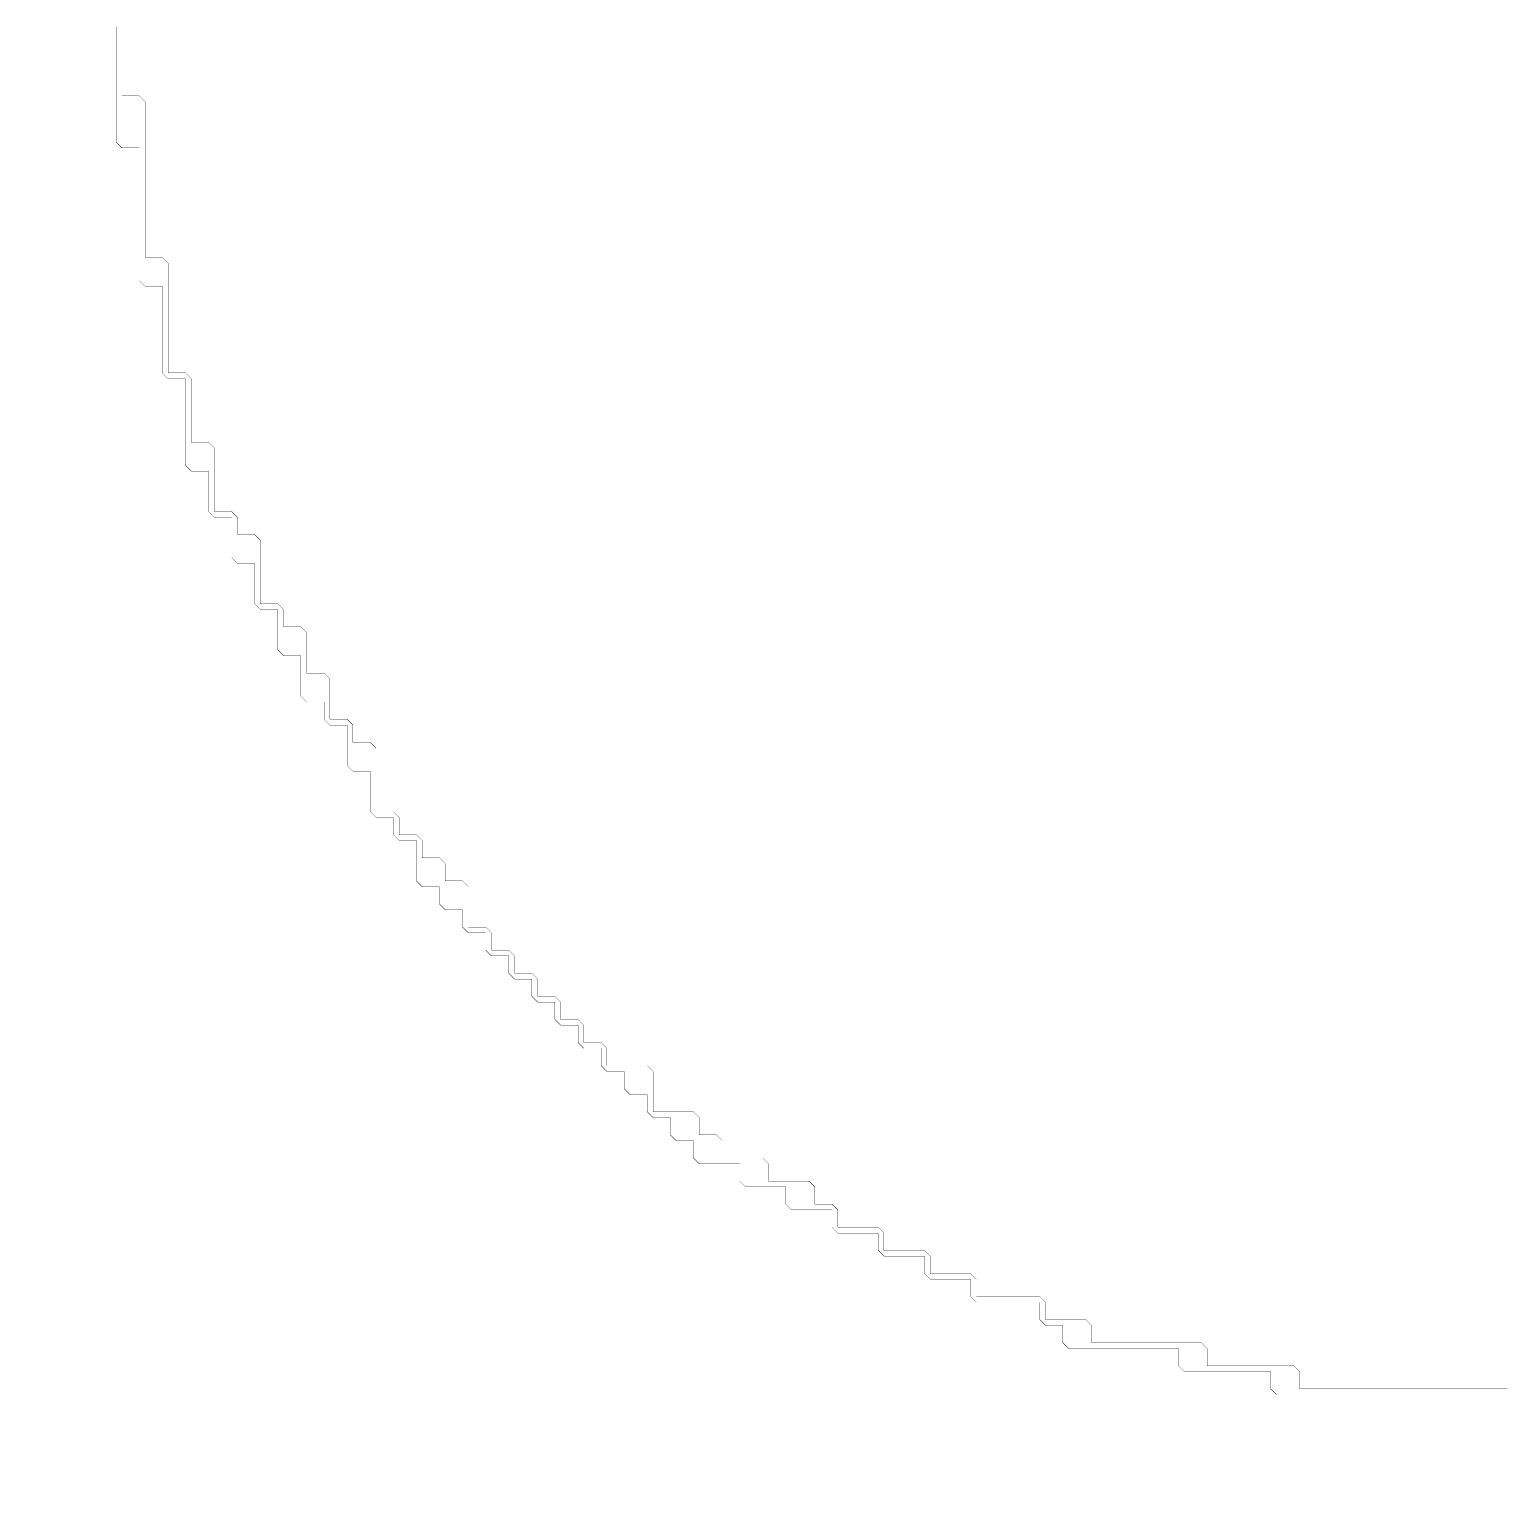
# Model space of a CAD drawing. Header units: metres. Extents: x 0 to 4990, y -4990 to 0.
# Drawn here: x 0 to 2495, y -4990 to -2495 of the extents above; entities that cross this region are included whole.
import ezdxf

# ---------------------------------------------------------------- set-up
doc = ezdxf.new("R2010")
doc.units = ezdxf.units.M
doc.layers.add('conductor', color=1, linetype='Continuous')
doc.layers.add('substrate', color=5, linetype='Continuous')

msp = doc.modelspace()

# ---------------------------------------------------------------- linework, layer by layer
at = {"layer": 'conductor', "const_width": 0.5}
msp.add_lwpolyline([(156.25, -2490.234375), (156.25, -2500), (156.25, -2509.765625), (156.25, -2519.53125), (156.25, -2529.296875), (156.25, -2539.0625), (156.25, -2548.828125), (156.25, -2558.59375), (156.25, -2568.359375), (156.25, -2578.125), (156.25, -2587.890625), (156.25, -2597.65625), (156.25, -2607.421875), (166.015625, -2607.421875), (175.78125, -2607.421875), (185.546875, -2607.421875), (195.3125, -2617.1875), (195.3125, -2626.953125), (195.3125, -2636.71875), (195.3125, -2646.484375), (195.3125, -2656.25), (195.3125, -2666.015625), (195.3125, -2675.78125), (195.3125, -2685.546875), (195.3125, -2695.3125), (195.3125, -2705.078125), (195.3125, -2714.84375), (195.3125, -2724.609375), (195.3125, -2734.375), (195.3125, -2744.140625), (195.3125, -2753.90625), (195.3125, -2763.671875), (195.3125, -2773.4375), (195.3125, -2783.203125), (195.3125, -2792.96875), (195.3125, -2802.734375), (195.3125, -2812.5), (195.3125, -2822.265625), (195.3125, -2832.03125), (195.3125, -2841.796875), (195.3125, -2851.5625), (195.3125, -2861.328125), (195.3125, -2871.09375), (195.3125, -2880.859375), (205.078125, -2880.859375), (214.84375, -2880.859375), (224.609375, -2880.859375), (234.375, -2890.625), (234.375, -2900.390625), (234.375, -2910.15625), (234.375, -2919.921875), (234.375, -2929.6875), (234.375, -2939.453125), (234.375, -2949.21875), (234.375, -2958.984375), (234.375, -2968.75), (234.375, -2978.515625), (234.375, -2988.28125), (234.375, -2998.046875), (234.375, -3007.8125), (234.375, -3017.578125), (234.375, -3027.34375), (234.375, -3037.109375), (234.375, -3046.875), (234.375, -3056.640625), (234.375, -3066.40625), (234.375, -3076.171875), (244.140625, -3076.171875), (253.90625, -3076.171875), (263.671875, -3076.171875), (273.4375, -3085.9375), (273.4375, -3095.703125), (273.4375, -3105.46875), (273.4375, -3115.234375), (273.4375, -3125), (273.4375, -3134.765625), (273.4375, -3144.53125), (273.4375, -3154.296875), (273.4375, -3164.0625), (273.4375, -3173.828125), (273.4375, -3183.59375), (273.4375, -3193.359375), (283.203125, -3193.359375), (292.96875, -3193.359375), (302.734375, -3193.359375), (312.5, -3203.125), (312.5, -3212.890625), (312.5, -3222.65625), (312.5, -3232.421875), (312.5, -3242.1875), (312.5, -3251.953125), (312.5, -3261.71875), (312.5, -3271.484375), (312.5, -3281.25), (312.5, -3291.015625), (312.5, -3300.78125), (312.5, -3310.546875), (322.265625, -3310.546875), (332.03125, -3310.546875), (341.796875, -3310.546875), (351.5625, -3320.3125), (351.5625, -3330.078125), (351.5625, -3339.84375), (351.5625, -3349.609375), (361.328125, -3349.609375), (371.09375, -3349.609375), (380.859375, -3349.609375), (390.625, -3359.375), (390.625, -3369.140625), (390.625, -3378.90625), (390.625, -3388.671875), (390.625, -3398.4375), (390.625, -3408.203125), (390.625, -3417.96875), (390.625, -3427.734375), (390.625, -3437.5), (390.625, -3447.265625), (390.625, -3457.03125), (390.625, -3466.796875), (400.390625, -3466.796875), (410.15625, -3466.796875), (419.921875, -3466.796875), (429.6875, -3476.5625), (429.6875, -3486.328125), (429.6875, -3496.09375), (429.6875, -3505.859375), (439.453125, -3505.859375), (449.21875, -3505.859375), (458.984375, -3505.859375), (468.75, -3515.625), (468.75, -3525.390625), (468.75, -3535.15625), (468.75, -3544.921875), (468.75, -3554.6875), (468.75, -3564.453125), (468.75, -3574.21875), (468.75, -3583.984375), (478.515625, -3583.984375), (488.28125, -3583.984375), (498.046875, -3583.984375), (507.8125, -3593.75), (507.8125, -3603.515625), (507.8125, -3613.28125), (507.8125, -3623.046875), (507.8125, -3632.8125), (507.8125, -3642.578125), (507.8125, -3652.34375), (507.8125, -3662.109375), (517.578125, -3662.109375), (527.34375, -3662.109375), (537.109375, -3662.109375), (546.875, -3671.875), (546.875, -3681.640625), (546.875, -3691.40625), (546.875, -3701.171875), (556.640625, -3701.171875), (566.40625, -3701.171875), (576.171875, -3701.171875), (585.9375, -3710.9375), (585.9375, -3720.703125), (585.9375, -3730.46875), (585.9375, -3740.234375), (585.9375, -3750), (585.9375, -3759.765625), (585.9375, -3769.53125), (585.9375, -3779.296875), (585.9375, -3789.0625), (585.9375, -3798.828125), (585.9375, -3808.59375), (585.9375, -3818.359375), (595.703125, -3818.359375), (605.46875, -3818.359375), (615.234375, -3818.359375), (625, -3828.125), (625, -3837.890625), (625, -3847.65625), (625, -3857.421875), (634.765625, -3857.421875), (644.53125, -3857.421875), (654.296875, -3857.421875), (664.0625, -3867.1875), (664.0625, -3876.953125), (664.0625, -3886.71875), (664.0625, -3896.484375), (673.828125, -3896.484375), (683.59375, -3896.484375), (693.359375, -3896.484375), (703.125, -3906.25), (703.125, -3916.015625), (703.125, -3925.78125), (703.125, -3935.546875), (712.890625, -3935.546875), (722.65625, -3935.546875), (732.421875, -3935.546875), (742.1875, -3945.3125), (742.1875, -3955.078125), (742.1875, -3964.84375), (742.1875, -3974.609375), (742.1875, -3984.375), (742.1875, -3994.140625), (742.1875, -4003.90625), (742.1875, -4013.671875), (751.953125, -4013.671875), (761.71875, -4013.671875), (771.484375, -4013.671875), (781.25, -4023.4375), (781.25, -4033.203125), (781.25, -4042.96875), (781.25, -4052.734375), (791.015625, -4052.734375), (800.78125, -4052.734375), (810.546875, -4052.734375), (820.3125, -4062.5), (820.3125, -4072.265625), (820.3125, -4082.03125), (820.3125, -4091.796875), (830.078125, -4091.796875), (839.84375, -4091.796875), (849.609375, -4091.796875), (859.375, -4101.5625), (859.375, -4111.328125), (859.375, -4121.09375), (859.375, -4130.859375), (869.140625, -4130.859375), (878.90625, -4130.859375), (888.671875, -4130.859375), (898.4375, -4140.625), (898.4375, -4150.390625), (898.4375, -4160.15625), (898.4375, -4169.921875), (908.203125, -4169.921875), (917.96875, -4169.921875), (927.734375, -4169.921875), (937.5, -4179.6875), (937.5, -4189.453125), (937.5, -4199.21875), (937.5, -4208.984375), (947.265625, -4208.984375), (957.03125, -4208.984375), (966.796875, -4208.984375), (976.5625, -4218.75), (976.5625, -4228.515625), (976.5625, -4238.28125), (976.5625, -4248.046875), (986.328125, -4248.046875), (996.09375, -4248.046875), (1005.859375, -4248.046875), (1015.625, -4248.046875), (1025.390625, -4248.046875), (1035.15625, -4248.046875), (1044.921875, -4248.046875), (1054.6875, -4257.8125), (1054.6875, -4267.578125), (1054.6875, -4277.34375), (1054.6875, -4287.109375), (1054.6875, -4296.875), (1054.6875, -4306.640625), (1054.6875, -4316.40625), (1054.6875, -4326.171875), (1064.453125, -4326.171875), (1074.21875, -4326.171875), (1083.984375, -4326.171875), (1093.75, -4326.171875), (1103.515625, -4326.171875), (1113.28125, -4326.171875), (1123.046875, -4326.171875), (1132.8125, -4335.9375), (1132.8125, -4345.703125), (1132.8125, -4355.46875), (1132.8125, -4365.234375), (1142.578125, -4365.234375), (1152.34375, -4365.234375), (1162.109375, -4365.234375), (1171.875, -4375), (1171.875, -4384.765625), (1171.875, -4394.53125), (1171.875, -4404.296875), (1181.640625, -4404.296875), (1191.40625, -4404.296875), (1201.171875, -4404.296875), (1210.9375, -4404.296875), (1220.703125, -4404.296875), (1230.46875, -4404.296875), (1240.234375, -4404.296875), (1250, -4414.0625), (1250, -4423.828125), (1250, -4433.59375), (1250, -4443.359375), (1259.765625, -4443.359375), (1269.53125, -4443.359375), (1279.296875, -4443.359375), (1289.0625, -4443.359375), (1298.828125, -4443.359375), (1308.59375, -4443.359375), (1318.359375, -4443.359375), (1328.125, -4453.125), (1328.125, -4462.890625), (1328.125, -4472.65625), (1328.125, -4482.421875), (1337.890625, -4482.421875), (1347.65625, -4482.421875), (1357.421875, -4482.421875), (1367.1875, -4492.1875), (1367.1875, -4501.953125), (1367.1875, -4511.71875), (1367.1875, -4521.484375), (1376.953125, -4521.484375), (1386.71875, -4521.484375), (1396.484375, -4521.484375), (1406.25, -4521.484375), (1416.015625, -4521.484375), (1425.78125, -4521.484375), (1435.546875, -4521.484375), (1445.3125, -4531.25), (1445.3125, -4541.015625), (1445.3125, -4550.78125), (1445.3125, -4560.546875), (1455.078125, -4560.546875), (1464.84375, -4560.546875), (1474.609375, -4560.546875), (1484.375, -4560.546875), (1494.140625, -4560.546875), (1503.90625, -4560.546875), (1513.671875, -4560.546875), (1523.4375, -4570.3125), (1523.4375, -4580.078125), (1523.4375, -4589.84375), (1523.4375, -4599.609375), (1533.203125, -4599.609375), (1542.96875, -4599.609375), (1552.734375, -4599.609375), (1562.5, -4599.609375), (1572.265625, -4599.609375), (1582.03125, -4599.609375), (1591.796875, -4599.609375), (1601.5625, -4609.375), (1601.5625, -4619.140625), (1601.5625, -4628.90625), (1601.5625, -4638.671875), (1611.328125, -4638.671875), (1621.09375, -4638.671875), (1630.859375, -4638.671875), (1640.625, -4638.671875), (1650.390625, -4638.671875), (1660.15625, -4638.671875), (1669.921875, -4638.671875), (1679.6875, -4638.671875), (1689.453125, -4638.671875), (1699.21875, -4638.671875), (1708.984375, -4638.671875), (1718.75, -4648.4375), (1718.75, -4658.203125), (1718.75, -4667.96875), (1718.75, -4677.734375), (1728.515625, -4677.734375), (1738.28125, -4677.734375), (1748.046875, -4677.734375), (1757.8125, -4677.734375), (1767.578125, -4677.734375), (1777.34375, -4677.734375), (1787.109375, -4677.734375), (1796.875, -4687.5), (1796.875, -4697.265625), (1796.875, -4707.03125), (1796.875, -4716.796875), (1806.640625, -4716.796875), (1816.40625, -4716.796875), (1826.171875, -4716.796875), (1835.9375, -4716.796875), (1845.703125, -4716.796875), (1855.46875, -4716.796875), (1865.234375, -4716.796875), (1875, -4716.796875), (1884.765625, -4716.796875), (1894.53125, -4716.796875), (1904.296875, -4716.796875), (1914.0625, -4716.796875), (1923.828125, -4716.796875), (1933.59375, -4716.796875), (1943.359375, -4716.796875), (1953.125, -4716.796875), (1962.890625, -4716.796875), (1972.65625, -4716.796875), (1982.421875, -4716.796875), (1992.1875, -4726.5625), (1992.1875, -4736.328125), (1992.1875, -4746.09375), (1992.1875, -4755.859375), (2001.953125, -4755.859375), (2011.71875, -4755.859375), (2021.484375, -4755.859375), (2031.25, -4755.859375), (2041.015625, -4755.859375), (2050.78125, -4755.859375), (2060.546875, -4755.859375), (2070.3125, -4755.859375), (2080.078125, -4755.859375), (2089.84375, -4755.859375), (2099.609375, -4755.859375), (2109.375, -4755.859375), (2119.140625, -4755.859375), (2128.90625, -4755.859375), (2138.671875, -4755.859375), (2148.4375, -4765.625), (2148.4375, -4775.390625), (2148.4375, -4785.15625), (2148.4375, -4794.921875), (2158.203125, -4794.921875), (2167.96875, -4794.921875), (2177.734375, -4794.921875), (2187.5, -4794.921875), (2197.265625, -4794.921875), (2207.03125, -4794.921875), (2216.796875, -4794.921875), (2226.5625, -4794.921875), (2236.328125, -4794.921875), (2246.09375, -4794.921875), (2255.859375, -4794.921875), (2265.625, -4794.921875), (2275.390625, -4794.921875), (2285.15625, -4794.921875), (2294.921875, -4794.921875), (2304.6875, -4794.921875), (2314.453125, -4794.921875), (2324.21875, -4794.921875), (2333.984375, -4794.921875), (2343.75, -4794.921875), (2353.515625, -4794.921875), (2363.28125, -4794.921875), (2373.046875, -4794.921875), (2382.8125, -4794.921875), (2392.578125, -4794.921875), (2402.34375, -4794.921875), (2412.109375, -4794.921875), (2421.875, -4794.921875), (2431.640625, -4794.921875), (2441.40625, -4794.921875), (2451.171875, -4794.921875), (2460.9375, -4794.921875), (2470.703125, -4794.921875), (2480.46875, -4794.921875), (2490.234375, -4794.921875), (2500, -4794.921875)], dxfattribs=at)
at = {"layer": 'substrate', "const_width": 0.5}
for points in [[(0, -2490.234375), (0, -2500), (0, -2509.765625), (0, -2519.53125), (0, -2529.296875), (0, -2539.0625), (0, -2548.828125), (0, -2558.59375), (0, -2568.359375), (0, -2578.125), (0, -2587.890625), (0, -2597.65625), (0, -2607.421875), (0, -2617.1875), (0, -2626.953125), (0, -2636.71875), (0, -2646.484375), (0, -2656.25), (0, -2666.015625), (0, -2675.78125), (0, -2685.546875), (0, -2695.3125), (0, -2705.078125), (0, -2714.84375), (0, -2724.609375), (0, -2734.375), (0, -2744.140625), (0, -2753.90625), (0, -2763.671875), (0, -2773.4375), (0, -2783.203125), (0, -2792.96875), (0, -2802.734375), (0, -2812.5), (0, -2822.265625), (0, -2832.03125), (0, -2841.796875), (0, -2851.5625), (0, -2861.328125), (0, -2871.09375), (0, -2880.859375), (0, -2890.625), (0, -2900.390625), (0, -2910.15625), (0, -2919.921875), (0, -2929.6875), (0, -2939.453125), (0, -2949.21875), (0, -2958.984375), (0, -2968.75), (0, -2978.515625), (0, -2988.28125), (0, -2998.046875), (0, -3007.8125), (0, -3017.578125), (0, -3027.34375), (0, -3037.109375), (0, -3046.875), (0, -3056.640625), (0, -3066.40625), (0, -3076.171875), (0, -3085.9375), (0, -3095.703125), (0, -3105.46875), (0, -3115.234375), (0, -3125), (0, -3134.765625), (0, -3144.53125), (0, -3154.296875), (0, -3164.0625), (0, -3173.828125), (0, -3183.59375), (0, -3193.359375), (0, -3203.125), (0, -3212.890625), (0, -3222.65625), (0, -3232.421875), (0, -3242.1875), (0, -3251.953125), (0, -3261.71875), (0, -3271.484375), (0, -3281.25), (0, -3291.015625), (0, -3300.78125), (0, -3310.546875), (0, -3320.3125), (0, -3330.078125), (0, -3339.84375), (0, -3349.609375), (0, -3359.375), (0, -3369.140625), (0, -3378.90625), (0, -3388.671875), (0, -3398.4375), (0, -3408.203125), (0, -3417.96875), (0, -3427.734375), (0, -3437.5), (0, -3447.265625), (0, -3457.03125), (0, -3466.796875), (0, -3476.5625), (0, -3486.328125), (0, -3496.09375), (0, -3505.859375), (0, -3515.625), (0, -3525.390625), (0, -3535.15625), (0, -3544.921875), (0, -3554.6875), (0, -3564.453125), (0, -3574.21875), (0, -3583.984375), (0, -3593.75), (0, -3603.515625), (0, -3613.28125), (0, -3623.046875), (0, -3632.8125), (0, -3642.578125), (0, -3652.34375), (0, -3662.109375), (0, -3671.875), (0, -3681.640625), (0, -3691.40625), (0, -3701.171875), (0, -3710.9375), (0, -3720.703125), (0, -3730.46875), (0, -3740.234375), (0, -3750), (0, -3759.765625), (0, -3769.53125), (0, -3779.296875), (0, -3789.0625), (0, -3798.828125), (0, -3808.59375), (0, -3818.359375), (0, -3828.125), (0, -3837.890625), (0, -3847.65625), (0, -3857.421875), (0, -3867.1875), (0, -3876.953125), (0, -3886.71875), (0, -3896.484375), (0, -3906.25), (0, -3916.015625), (0, -3925.78125), (0, -3935.546875), (0, -3945.3125), (0, -3955.078125), (0, -3964.84375), (0, -3974.609375), (0, -3984.375), (0, -3994.140625), (0, -4003.90625), (0, -4013.671875), (0, -4023.4375), (0, -4033.203125), (0, -4042.96875), (0, -4052.734375), (0, -4062.5), (0, -4072.265625), (0, -4082.03125), (0, -4091.796875), (0, -4101.5625), (0, -4111.328125), (0, -4121.09375), (0, -4130.859375), (0, -4140.625), (0, -4150.390625), (0, -4160.15625), (0, -4169.921875), (0, -4179.6875), (0, -4189.453125), (0, -4199.21875), (0, -4208.984375), (0, -4218.75), (0, -4228.515625), (0, -4238.28125), (0, -4248.046875), (0, -4257.8125), (0, -4267.578125), (0, -4277.34375), (0, -4287.109375), (0, -4296.875), (0, -4306.640625), (0, -4316.40625), (0, -4326.171875), (0, -4335.9375), (0, -4345.703125), (0, -4355.46875), (0, -4365.234375), (0, -4375), (0, -4384.765625), (0, -4394.53125), (0, -4404.296875), (0, -4414.0625), (0, -4423.828125), (0, -4433.59375), (0, -4443.359375), (0, -4453.125), (0, -4462.890625), (0, -4472.65625), (0, -4482.421875), (0, -4492.1875), (0, -4501.953125), (0, -4511.71875), (0, -4521.484375), (0, -4531.25), (0, -4541.015625), (0, -4550.78125), (0, -4560.546875), (0, -4570.3125), (0, -4580.078125), (0, -4589.84375), (0, -4599.609375), (0, -4609.375), (0, -4619.140625), (0, -4628.90625), (0, -4638.671875), (0, -4648.4375), (0, -4658.203125), (0, -4667.96875), (0, -4677.734375), (0, -4687.5), (0, -4697.265625), (0, -4707.03125), (0, -4716.796875), (0, -4726.5625), (0, -4736.328125), (0, -4746.09375), (0, -4755.859375), (0, -4765.625), (0, -4775.390625), (0, -4785.15625), (0, -4794.921875), (0, -4804.6875), (0, -4814.453125), (0, -4824.21875), (0, -4833.984375), (0, -4843.75), (0, -4853.515625), (0, -4863.28125), (0, -4873.046875), (0, -4882.8125), (0, -4892.578125), (0, -4902.34375), (0, -4912.109375), (0, -4921.875), (0, -4931.640625), (0, -4941.40625), (0, -4951.171875), (0, -4960.9375), (0, -4970.703125), (0, -4980.46875), (0, -4990.234375), (9.765625, -4990.234375), (19.53125, -4990.234375), (29.296875, -4990.234375), (39.0625, -4990.234375), (48.828125, -4990.234375), (58.59375, -4990.234375), (68.359375, -4990.234375), (78.125, -4990.234375), (87.890625, -4990.234375), (97.65625, -4990.234375), (107.421875, -4990.234375), (117.1875, -4990.234375), (126.953125, -4990.234375), (136.71875, -4990.234375), (146.484375, -4990.234375), (156.25, -4990.234375), (166.015625, -4990.234375), (175.78125, -4990.234375), (185.546875, -4990.234375), (195.3125, -4990.234375), (205.078125, -4990.234375), (214.84375, -4990.234375), (224.609375, -4990.234375), (234.375, -4990.234375), (244.140625, -4990.234375), (253.90625, -4990.234375), (263.671875, -4990.234375), (273.4375, -4990.234375), (283.203125, -4990.234375), (292.96875, -4990.234375), (302.734375, -4990.234375), (312.5, -4990.234375), (322.265625, -4990.234375), (332.03125, -4990.234375), (341.796875, -4990.234375), (351.5625, -4990.234375), (361.328125, -4990.234375), (371.09375, -4990.234375), (380.859375, -4990.234375), (390.625, -4990.234375), (400.390625, -4990.234375), (410.15625, -4990.234375), (419.921875, -4990.234375), (429.6875, -4990.234375), (439.453125, -4990.234375), (449.21875, -4990.234375), (458.984375, -4990.234375), (468.75, -4990.234375), (478.515625, -4990.234375), (488.28125, -4990.234375), (498.046875, -4990.234375), (507.8125, -4990.234375), (517.578125, -4990.234375), (527.34375, -4990.234375), (537.109375, -4990.234375), (546.875, -4990.234375), (556.640625, -4990.234375), (566.40625, -4990.234375), (576.171875, -4990.234375), (585.9375, -4990.234375), (595.703125, -4990.234375), (605.46875, -4990.234375), (615.234375, -4990.234375), (625, -4990.234375), (634.765625, -4990.234375), (644.53125, -4990.234375), (654.296875, -4990.234375), (664.0625, -4990.234375), (673.828125, -4990.234375), (683.59375, -4990.234375), (693.359375, -4990.234375), (703.125, -4990.234375), (712.890625, -4990.234375), (722.65625, -4990.234375), (732.421875, -4990.234375), (742.1875, -4990.234375), (751.953125, -4990.234375), (761.71875, -4990.234375), (771.484375, -4990.234375), (781.25, -4990.234375), (791.015625, -4990.234375), (800.78125, -4990.234375), (810.546875, -4990.234375), (820.3125, -4990.234375), (830.078125, -4990.234375), (839.84375, -4990.234375), (849.609375, -4990.234375), (859.375, -4990.234375), (869.140625, -4990.234375), (878.90625, -4990.234375), (888.671875, -4990.234375), (898.4375, -4990.234375), (908.203125, -4990.234375), (917.96875, -4990.234375), (927.734375, -4990.234375), (937.5, -4990.234375), (947.265625, -4990.234375), (957.03125, -4990.234375), (966.796875, -4990.234375), (976.5625, -4990.234375), (986.328125, -4990.234375), (996.09375, -4990.234375), (1005.859375, -4990.234375), (1015.625, -4990.234375), (1025.390625, -4990.234375), (1035.15625, -4990.234375), (1044.921875, -4990.234375), (1054.6875, -4990.234375), (1064.453125, -4990.234375), (1074.21875, -4990.234375), (1083.984375, -4990.234375), (1093.75, -4990.234375), (1103.515625, -4990.234375), (1113.28125, -4990.234375), (1123.046875, -4990.234375), (1132.8125, -4990.234375), (1142.578125, -4990.234375), (1152.34375, -4990.234375), (1162.109375, -4990.234375), (1171.875, -4990.234375), (1181.640625, -4990.234375), (1191.40625, -4990.234375), (1201.171875, -4990.234375), (1210.9375, -4990.234375), (1220.703125, -4990.234375), (1230.46875, -4990.234375), (1240.234375, -4990.234375), (1250, -4990.234375), (1259.765625, -4990.234375), (1269.53125, -4990.234375), (1279.296875, -4990.234375), (1289.0625, -4990.234375), (1298.828125, -4990.234375), (1308.59375, -4990.234375), (1318.359375, -4990.234375), (1328.125, -4990.234375), (1337.890625, -4990.234375), (1347.65625, -4990.234375), (1357.421875, -4990.234375), (1367.1875, -4990.234375), (1376.953125, -4990.234375), (1386.71875, -4990.234375), (1396.484375, -4990.234375), (1406.25, -4990.234375), (1416.015625, -4990.234375), (1425.78125, -4990.234375), (1435.546875, -4990.234375), (1445.3125, -4990.234375), (1455.078125, -4990.234375), (1464.84375, -4990.234375), (1474.609375, -4990.234375), (1484.375, -4990.234375), (1494.140625, -4990.234375), (1503.90625, -4990.234375), (1513.671875, -4990.234375), (1523.4375, -4990.234375), (1533.203125, -4990.234375), (1542.96875, -4990.234375), (1552.734375, -4990.234375), (1562.5, -4990.234375), (1572.265625, -4990.234375), (1582.03125, -4990.234375), (1591.796875, -4990.234375), (1601.5625, -4990.234375), (1611.328125, -4990.234375), (1621.09375, -4990.234375), (1630.859375, -4990.234375), (1640.625, -4990.234375), (1650.390625, -4990.234375), (1660.15625, -4990.234375), (1669.921875, -4990.234375), (1679.6875, -4990.234375), (1689.453125, -4990.234375), (1699.21875, -4990.234375), (1708.984375, -4990.234375), (1718.75, -4990.234375), (1728.515625, -4990.234375), (1738.28125, -4990.234375), (1748.046875, -4990.234375), (1757.8125, -4990.234375), (1767.578125, -4990.234375), (1777.34375, -4990.234375), (1787.109375, -4990.234375), (1796.875, -4990.234375), (1806.640625, -4990.234375), (1816.40625, -4990.234375), (1826.171875, -4990.234375), (1835.9375, -4990.234375), (1845.703125, -4990.234375), (1855.46875, -4990.234375), (1865.234375, -4990.234375), (1875, -4990.234375), (1884.765625, -4990.234375), (1894.53125, -4990.234375), (1904.296875, -4990.234375), (1914.0625, -4990.234375), (1923.828125, -4990.234375), (1933.59375, -4990.234375), (1943.359375, -4990.234375), (1953.125, -4990.234375), (1962.890625, -4990.234375), (1972.65625, -4990.234375), (1982.421875, -4990.234375), (1992.1875, -4990.234375), (2001.953125, -4990.234375), (2011.71875, -4990.234375), (2021.484375, -4990.234375), (2031.25, -4990.234375), (2041.015625, -4990.234375), (2050.78125, -4990.234375), (2060.546875, -4990.234375), (2070.3125, -4990.234375), (2080.078125, -4990.234375), (2089.84375, -4990.234375), (2099.609375, -4990.234375), (2109.375, -4990.234375), (2119.140625, -4990.234375), (2128.90625, -4990.234375), (2138.671875, -4990.234375), (2148.4375, -4990.234375), (2158.203125, -4990.234375), (2167.96875, -4990.234375), (2177.734375, -4990.234375), (2187.5, -4990.234375), (2197.265625, -4990.234375), (2207.03125, -4990.234375), (2216.796875, -4990.234375), (2226.5625, -4990.234375), (2236.328125, -4990.234375), (2246.09375, -4990.234375), (2255.859375, -4990.234375), (2265.625, -4990.234375), (2275.390625, -4990.234375), (2285.15625, -4990.234375), (2294.921875, -4990.234375), (2304.6875, -4990.234375), (2314.453125, -4990.234375), (2324.21875, -4990.234375), (2333.984375, -4990.234375), (2343.75, -4990.234375), (2353.515625, -4990.234375), (2363.28125, -4990.234375), (2373.046875, -4990.234375), (2382.8125, -4990.234375), (2392.578125, -4990.234375), (2402.34375, -4990.234375), (2412.109375, -4990.234375), (2421.875, -4990.234375), (2431.640625, -4990.234375), (2441.40625, -4990.234375), (2451.171875, -4990.234375), (2460.9375, -4990.234375), (2470.703125, -4990.234375), (2480.46875, -4990.234375), (2490.234375, -4990.234375), (2500, -4990.234375)], [(2500, -4804.6875), (2490.234375, -4804.6875), (2480.46875, -4804.6875), (2470.703125, -4804.6875), (2460.9375, -4804.6875), (2451.171875, -4804.6875), (2441.40625, -4804.6875), (2431.640625, -4804.6875), (2421.875, -4804.6875), (2412.109375, -4804.6875), (2402.34375, -4804.6875), (2392.578125, -4804.6875), (2382.8125, -4804.6875), (2373.046875, -4804.6875), (2363.28125, -4804.6875), (2353.515625, -4804.6875), (2343.75, -4804.6875), (2333.984375, -4804.6875), (2324.21875, -4804.6875), (2314.453125, -4804.6875), (2304.6875, -4804.6875), (2294.921875, -4804.6875), (2285.15625, -4804.6875), (2275.390625, -4804.6875), (2265.625, -4804.6875), (2255.859375, -4804.6875), (2246.09375, -4804.6875), (2236.328125, -4804.6875), (2226.5625, -4804.6875), (2216.796875, -4804.6875), (2207.03125, -4804.6875), (2197.265625, -4804.6875), (2187.5, -4804.6875), (2177.734375, -4804.6875), (2167.96875, -4804.6875), (2158.203125, -4804.6875), (2148.4375, -4804.6875), (2138.671875, -4804.6875), (2128.90625, -4804.6875), (2119.140625, -4804.6875), (2109.375, -4804.6875), (2099.609375, -4794.921875), (2099.609375, -4785.15625), (2099.609375, -4775.390625), (2099.609375, -4765.625), (2089.84375, -4765.625), (2080.078125, -4765.625), (2070.3125, -4765.625), (2060.546875, -4765.625), (2050.78125, -4765.625), (2041.015625, -4765.625), (2031.25, -4765.625), (2021.484375, -4765.625), (2011.71875, -4765.625), (2001.953125, -4765.625), (1992.1875, -4765.625), (1982.421875, -4765.625), (1972.65625, -4765.625), (1962.890625, -4765.625), (1953.125, -4765.625), (1943.359375, -4755.859375), (1943.359375, -4746.09375), (1943.359375, -4736.328125), (1943.359375, -4726.5625), (1933.59375, -4726.5625), (1923.828125, -4726.5625), (1914.0625, -4726.5625), (1904.296875, -4726.5625), (1894.53125, -4726.5625), (1884.765625, -4726.5625), (1875, -4726.5625), (1865.234375, -4726.5625), (1855.46875, -4726.5625), (1845.703125, -4726.5625), (1835.9375, -4726.5625), (1826.171875, -4726.5625), (1816.40625, -4726.5625), (1806.640625, -4726.5625), (1796.875, -4726.5625), (1787.109375, -4726.5625), (1777.34375, -4726.5625), (1767.578125, -4726.5625), (1757.8125, -4726.5625), (1748.046875, -4716.796875), (1748.046875, -4707.03125), (1748.046875, -4697.265625), (1748.046875, -4687.5), (1738.28125, -4687.5), (1728.515625, -4687.5), (1718.75, -4687.5), (1708.984375, -4677.734375), (1708.984375, -4667.96875), (1708.984375, -4658.203125), (1708.984375, -4648.4375), (1699.21875, -4648.4375), (1689.453125, -4648.4375), (1679.6875, -4648.4375), (1669.921875, -4648.4375), (1660.15625, -4648.4375), (1650.390625, -4648.4375), (1640.625, -4648.4375), (1630.859375, -4648.4375), (1621.09375, -4648.4375), (1611.328125, -4648.4375), (1601.5625, -4648.4375), (1591.796875, -4638.671875), (1591.796875, -4628.90625), (1591.796875, -4619.140625), (1591.796875, -4609.375), (1582.03125, -4609.375), (1572.265625, -4609.375), (1562.5, -4609.375), (1552.734375, -4609.375), (1542.96875, -4609.375), (1533.203125, -4609.375), (1523.4375, -4609.375), (1513.671875, -4599.609375), (1513.671875, -4589.84375), (1513.671875, -4580.078125), (1513.671875, -4570.3125), (1503.90625, -4570.3125), (1494.140625, -4570.3125), (1484.375, -4570.3125), (1474.609375, -4570.3125), (1464.84375, -4570.3125), (1455.078125, -4570.3125), (1445.3125, -4570.3125), (1435.546875, -4560.546875), (1435.546875, -4550.78125), (1435.546875, -4541.015625), (1435.546875, -4531.25), (1425.78125, -4531.25), (1416.015625, -4531.25), (1406.25, -4531.25), (1396.484375, -4531.25), (1386.71875, -4531.25), (1376.953125, -4531.25), (1367.1875, -4531.25), (1357.421875, -4521.484375), (1357.421875, -4511.71875), (1357.421875, -4501.953125), (1357.421875, -4492.1875), (1347.65625, -4492.1875), (1337.890625, -4492.1875), (1328.125, -4492.1875), (1318.359375, -4492.1875), (1308.59375, -4492.1875), (1298.828125, -4492.1875), (1289.0625, -4492.1875), (1279.296875, -4482.421875), (1279.296875, -4472.65625), (1279.296875, -4462.890625), (1279.296875, -4453.125), (1269.53125, -4453.125), (1259.765625, -4453.125), (1250, -4453.125), (1240.234375, -4453.125), (1230.46875, -4453.125), (1220.703125, -4453.125), (1210.9375, -4453.125), (1201.171875, -4443.359375), (1201.171875, -4433.59375), (1201.171875, -4423.828125), (1201.171875, -4414.0625), (1191.40625, -4414.0625), (1181.640625, -4414.0625), (1171.875, -4414.0625), (1162.109375, -4414.0625), (1152.34375, -4414.0625), (1142.578125, -4414.0625), (1132.8125, -4414.0625), (1123.046875, -4404.296875), (1123.046875, -4394.53125), (1123.046875, -4384.765625), (1123.046875, -4375), (1113.28125, -4375), (1103.515625, -4375), (1093.75, -4375), (1083.984375, -4365.234375), (1083.984375, -4355.46875), (1083.984375, -4345.703125), (1083.984375, -4335.9375), (1074.21875, -4335.9375), (1064.453125, -4335.9375), (1054.6875, -4335.9375), (1044.921875, -4326.171875), (1044.921875, -4316.40625), (1044.921875, -4306.640625), (1044.921875, -4296.875), (1035.15625, -4296.875), (1025.390625, -4296.875), (1015.625, -4296.875), (1005.859375, -4287.109375), (1005.859375, -4277.34375), (1005.859375, -4267.578125), (1005.859375, -4257.8125), (996.09375, -4257.8125), (986.328125, -4257.8125), (976.5625, -4257.8125), (966.796875, -4248.046875), (966.796875, -4238.28125), (966.796875, -4228.515625), (966.796875, -4218.75), (957.03125, -4218.75), (947.265625, -4218.75), (937.5, -4218.75), (927.734375, -4208.984375), (927.734375, -4199.21875), (927.734375, -4189.453125), (927.734375, -4179.6875), (917.96875, -4179.6875), (908.203125, -4179.6875), (898.4375, -4179.6875), (888.671875, -4169.921875), (888.671875, -4160.15625), (888.671875, -4150.390625), (888.671875, -4140.625), (878.90625, -4140.625), (869.140625, -4140.625), (859.375, -4140.625), (849.609375, -4130.859375), (849.609375, -4121.09375), (849.609375, -4111.328125), (849.609375, -4101.5625), (839.84375, -4101.5625), (830.078125, -4101.5625), (820.3125, -4101.5625), (810.546875, -4091.796875), (810.546875, -4082.03125), (810.546875, -4072.265625), (810.546875, -4062.5), (800.78125, -4062.5), (791.015625, -4062.5), (781.25, -4062.5), (771.484375, -4052.734375), (771.484375, -4042.96875), (771.484375, -4033.203125), (771.484375, -4023.4375), (761.71875, -4023.4375), (751.953125, -4023.4375), (742.1875, -4023.4375), (732.421875, -4013.671875), (732.421875, -4003.90625), (732.421875, -3994.140625), (732.421875, -3984.375), (722.65625, -3984.375), (712.890625, -3984.375), (703.125, -3984.375), (693.359375, -3974.609375), (693.359375, -3964.84375), (693.359375, -3955.078125), (693.359375, -3945.3125), (683.59375, -3945.3125), (673.828125, -3945.3125), (664.0625, -3945.3125), (654.296875, -3935.546875), (654.296875, -3925.78125), (654.296875, -3916.015625), (654.296875, -3906.25), (654.296875, -3896.484375), (654.296875, -3886.71875), (654.296875, -3876.953125), (654.296875, -3867.1875), (644.53125, -3867.1875), (634.765625, -3867.1875), (625, -3867.1875), (615.234375, -3857.421875), (615.234375, -3847.65625), (615.234375, -3837.890625), (615.234375, -3828.125), (605.46875, -3828.125), (595.703125, -3828.125), (585.9375, -3828.125), (576.171875, -3818.359375), (576.171875, -3808.59375), (576.171875, -3798.828125), (576.171875, -3789.0625), (576.171875, -3779.296875), (576.171875, -3769.53125), (576.171875, -3759.765625), (576.171875, -3750), (566.40625, -3750), (556.640625, -3750), (546.875, -3750), (537.109375, -3740.234375), (537.109375, -3730.46875), (537.109375, -3720.703125), (537.109375, -3710.9375), (537.109375, -3701.171875), (537.109375, -3691.40625), (537.109375, -3681.640625), (537.109375, -3671.875), (527.34375, -3671.875), (517.578125, -3671.875), (507.8125, -3671.875), (498.046875, -3662.109375), (498.046875, -3652.34375), (498.046875, -3642.578125), (498.046875, -3632.8125), (488.28125, -3632.8125), (478.515625, -3632.8125), (468.75, -3632.8125), (458.984375, -3623.046875), (458.984375, -3613.28125), (458.984375, -3603.515625), (458.984375, -3593.75), (458.984375, -3583.984375), (458.984375, -3574.21875), (458.984375, -3564.453125), (458.984375, -3554.6875), (449.21875, -3554.6875), (439.453125, -3554.6875), (429.6875, -3554.6875), (419.921875, -3544.921875), (419.921875, -3535.15625), (419.921875, -3525.390625), (419.921875, -3515.625), (419.921875, -3505.859375), (419.921875, -3496.09375), (419.921875, -3486.328125), (419.921875, -3476.5625), (410.15625, -3476.5625), (400.390625, -3476.5625), (390.625, -3476.5625), (380.859375, -3466.796875), (380.859375, -3457.03125), (380.859375, -3447.265625), (380.859375, -3437.5), (380.859375, -3427.734375), (380.859375, -3417.96875), (380.859375, -3408.203125), (380.859375, -3398.4375), (371.09375, -3398.4375), (361.328125, -3398.4375), (351.5625, -3398.4375), (341.796875, -3388.671875), (341.796875, -3378.90625), (341.796875, -3369.140625), (341.796875, -3359.375), (341.796875, -3349.609375), (341.796875, -3339.84375), (341.796875, -3330.078125), (341.796875, -3320.3125), (332.03125, -3320.3125), (322.265625, -3320.3125), (312.5, -3320.3125), (302.734375, -3310.546875), (302.734375, -3300.78125), (302.734375, -3291.015625), (302.734375, -3281.25), (302.734375, -3271.484375), (302.734375, -3261.71875), (302.734375, -3251.953125), (302.734375, -3242.1875), (292.96875, -3242.1875), (283.203125, -3242.1875), (273.4375, -3242.1875), (263.671875, -3232.421875), (263.671875, -3222.65625), (263.671875, -3212.890625), (263.671875, -3203.125), (263.671875, -3193.359375), (263.671875, -3183.59375), (263.671875, -3173.828125), (263.671875, -3164.0625), (263.671875, -3154.296875), (263.671875, -3144.53125), (263.671875, -3134.765625), (263.671875, -3125), (263.671875, -3115.234375), (263.671875, -3105.46875), (263.671875, -3095.703125), (263.671875, -3085.9375), (253.90625, -3085.9375), (244.140625, -3085.9375), (234.375, -3085.9375), (224.609375, -3076.171875), (224.609375, -3066.40625), (224.609375, -3056.640625), (224.609375, -3046.875), (224.609375, -3037.109375), (224.609375, -3027.34375), (224.609375, -3017.578125), (224.609375, -3007.8125), (224.609375, -2998.046875), (224.609375, -2988.28125), (224.609375, -2978.515625), (224.609375, -2968.75), (224.609375, -2958.984375), (224.609375, -2949.21875), (224.609375, -2939.453125), (224.609375, -2929.6875), (214.84375, -2929.6875), (205.078125, -2929.6875), (195.3125, -2929.6875), (185.546875, -2919.921875), (185.546875, -2910.15625), (185.546875, -2900.390625), (185.546875, -2890.625), (185.546875, -2880.859375), (185.546875, -2871.09375), (185.546875, -2861.328125), (185.546875, -2851.5625), (185.546875, -2841.796875), (185.546875, -2832.03125), (185.546875, -2822.265625), (185.546875, -2812.5), (185.546875, -2802.734375), (185.546875, -2792.96875), (185.546875, -2783.203125), (185.546875, -2773.4375), (185.546875, -2763.671875), (185.546875, -2753.90625), (185.546875, -2744.140625), (185.546875, -2734.375), (185.546875, -2724.609375), (185.546875, -2714.84375), (185.546875, -2705.078125), (185.546875, -2695.3125), (175.78125, -2695.3125), (166.015625, -2695.3125), (156.25, -2695.3125), (146.484375, -2685.546875), (146.484375, -2675.78125), (146.484375, -2666.015625), (146.484375, -2656.25), (146.484375, -2646.484375), (146.484375, -2636.71875), (146.484375, -2626.953125), (146.484375, -2617.1875), (146.484375, -2607.421875), (146.484375, -2597.65625), (146.484375, -2587.890625), (146.484375, -2578.125), (146.484375, -2568.359375), (146.484375, -2558.59375), (146.484375, -2548.828125), (146.484375, -2539.0625), (146.484375, -2529.296875), (146.484375, -2519.53125), (146.484375, -2509.765625), (146.484375, -2500), (146.484375, -2490.234375)]]:
    msp.add_lwpolyline(points, dxfattribs=at)

doc.saveas('drawing.dxf')
